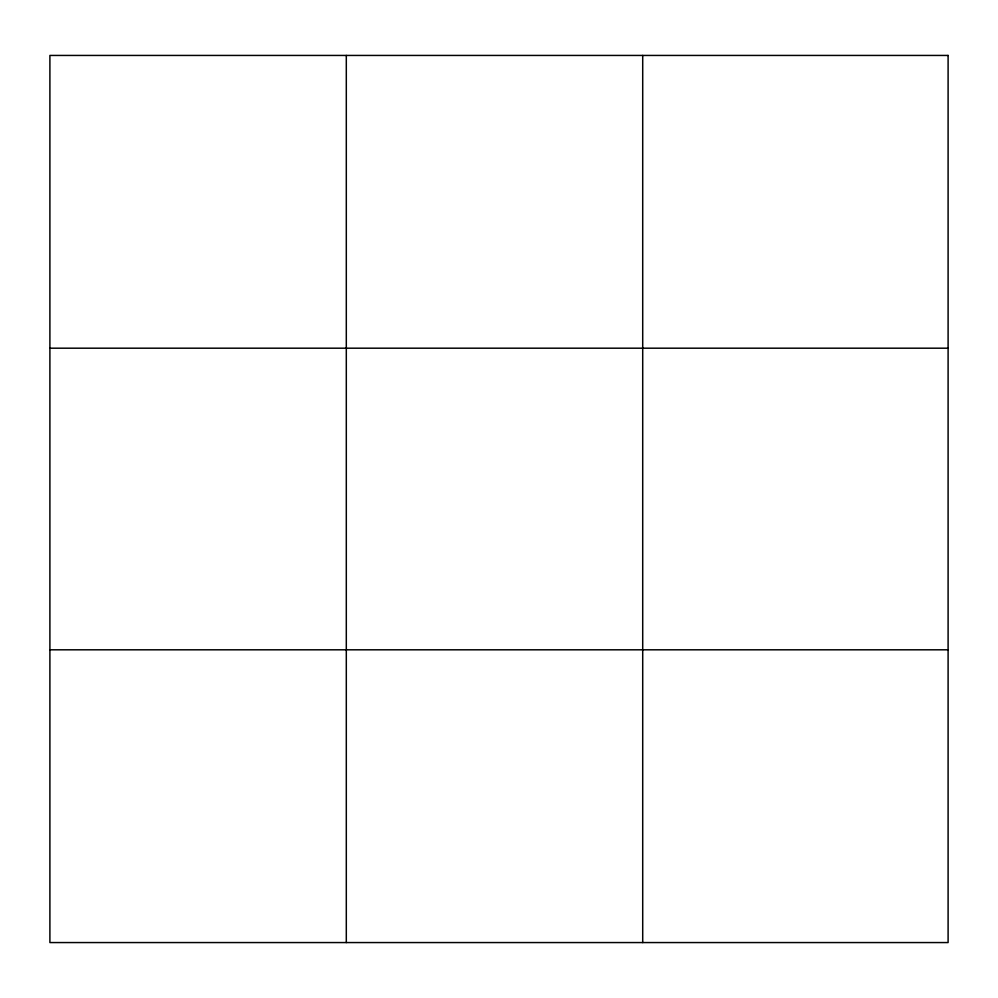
<?xml version="1.0" encoding="UTF-8"?>
<svg xmlns="http://www.w3.org/2000/svg" width="998" height="998" viewBox="0 0 998 998"><rect width="100%" height="100%" fill="white"/><g stroke="black" fill="none" stroke-linecap="round" stroke-linejoin="round"><path stroke-width="1.5" d="M346.306 942.561L346.306 55.439M642.712 942.561L642.712 55.439M49.9 348.19L948.1 348.19M49.9 649.81L948.1 649.81M948.1 55.439L49.9 55.439L49.9 942.561L948.1 942.561L948.1 55.439"/></g></svg>
